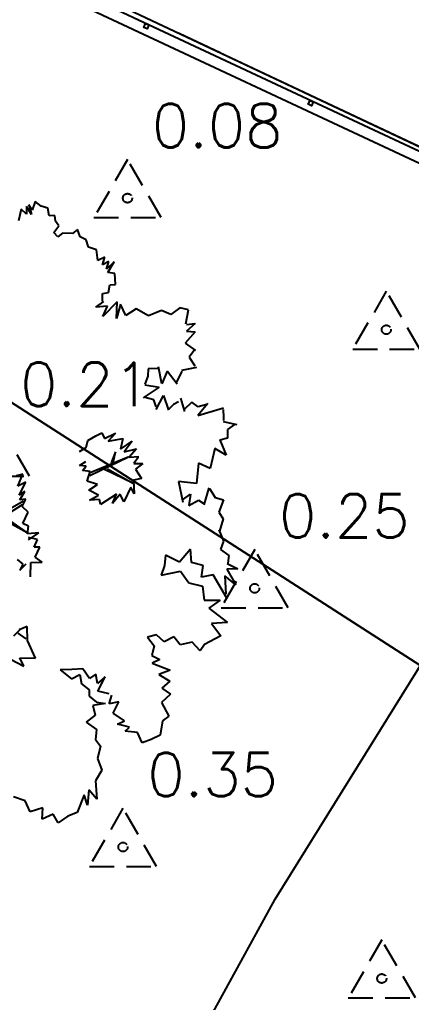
# Model space of a CAD drawing. Header units: metres. Extents: x 543100 to 543604, y 9574012 to 9574398.
# Drawn here: x 543293.74 to 543299.13, y 9574283.54 to 9574297.09 of the extents above; entities that cross this region are included whole.
import ezdxf

# ---------------------------------------------------------------- set-up
doc = ezdxf.new("R2010")
doc.units = ezdxf.units.M
doc.header["$LTSCALE"] = 0.1
doc.linetypes.add('CONTINUO', pattern=[0])
doc.linetypes.add('DASHED2', pattern=[9.525, 6.35, -3.175])
for name, color, linetype in [('C-TINN-BNDY', 110, 'Continuous'), ('C-TOPO-TEXT', 7, 'Continuous'), ('CurvasTG', 7, 'CONTINUO'), ('IMPL_CERCA', 8, 'Continuous'), ('IMPL_VEGETAÇÃO', 8, 'Continuous'), ('IMPLANTAÇÃO', 1, 'Continuous'), ('MalhaTriTG', 7, 'CONTINUO'), ('PROJ_PLATOS', 2, 'DASHED2'), ('XREF_IMPLNTACAO', 2, 'Continuous')]:
    doc.layers.add(name, color=color, linetype=linetype)
doc.layers.get('IMPLANTAÇÃO').off()
doc.styles.get("Standard").update_dxf_attribs({"font": 'simplex.shx'})

# ---------------------------------------------------------------- blocks, each defined once
blk = doc.blocks.new('ARBOL03P')
at = {"layer": 'IMPL_VEGETAÇÃO', "color": 1}
for p, q in [((-0.2843, 2.1104), (-0.2576, 2.2505)), ((-0.2576, 2.2505), (-0.2076, 2.1671)), ((-0.2076, 2.1671), (-0.1676, 2.2505)), ((-0.1676, 2.2505), (-0.0776, 2.1871)), ((0.449, 2.1704), (0.5324, 2.1971)), ((0.5324, 2.1971), (0.5791, 2.1604)), ((-0.5741, 2.086), (-0.5741, 2.1595)), ((-0.5741, 2.1595), (-0.542, 2.0998)), ((-0.542, 2.0998), (-0.4823, 2.1916)), ((-0.4823, 2.1916), (-0.5007, 2.1089)), ((-0.5007, 2.1089), (-0.4043, 2.164)), ((-0.3877, 2.1804), (-0.4743, 2.0437)), ((-0.3143, 2.0637), (-0.3577, 2.1504)), ((-0.3577, 2.1504), (-0.2843, 2.1104)), ((-0.0776, 2.1871), (-0.031, 2.1804)), ((-0.031, 2.1804), (-0.0543, 2.1137)), ((0.2757, 2.077), (0.2824, 2.1404)), ((0.2824, 2.1404), (0.3524, 2.1137)), ((0.3524, 2.1137), (0.4057, 2.1904)), ((0.4057, 2.1904), (0.449, 2.1704)), ((0.5791, 2.1604), (0.6224, 2.1204)), ((-0.631, 2.0136), (-0.621, 2.0737)), ((-0.621, 2.0737), (-0.5777, 2.0904)), ((-0.0543, 2.1137), (-0.0076, 2.057)), ((0.1657, 1.9569), (0.1557, 2.0737)), ((0.1557, 2.0737), (0.209, 2.0236)), ((0.209, 2.0236), (0.2157, 2.1004)), ((0.2157, 2.1004), (0.2757, 2.077)), ((0.6224, 2.1204), (0.5791, 2.067)), ((-0.4743, 2.0437), (-0.431, 1.987)), ((-0.3843, 2.017), (-0.3143, 2.0637)), ((-0.3643, 1.9336), (-0.3843, 2.017)), ((-0.0076, 2.057), (-0.0343, 2.0003)), ((0.5791, 2.067), (0.6057, 1.997)), ((0.9527, 1.9744), (1.0492, 2.0312)), ((1.0492, 2.0312), (1.0208, 1.9631)), ((-0.8035, 1.9436), (-0.7255, 1.9574)), ((-0.731, 1.9503), (-0.6843, 2.007)), ((-0.6843, 2.007), (-0.631, 2.0136)), ((-0.431, 1.987), (-0.4977, 1.9636)), ((-0.4977, 1.9636), (-0.481, 1.8936)), ((-0.0343, 2.0003), (0.019, 1.9636)), ((0.019, 1.9636), (0.0024, 1.9036)), ((0.1257, 1.9336), (0.1257, 1.987)), ((0.1257, 1.987), (0.1657, 1.9569)), ((0.5524, 1.9669), (0.5424, 1.8835)), ((0.5891, 1.9369), (0.5524, 1.9669)), ((0.6057, 1.997), (0.5724, 2.0103)), ((0.5724, 2.0103), (0.5891, 1.9369)), ((0.828, 1.9234), (0.879, 1.9801)), ((0.879, 1.9801), (0.9527, 1.9744)), ((1.0208, 1.9631), (1.1059, 1.9971)), ((1.1059, 1.9971), (1.0605, 1.9517)), ((1.0605, 1.9517), (1.1739, 1.9631)), ((1.1739, 1.9631), (1.2193, 1.9234)), ((-0.9045, 1.8931), (-0.8265, 1.9023)), ((-0.8265, 1.9023), (-0.8035, 1.9436)), ((-0.4043, 1.8569), (-0.3643, 1.9336)), ((0.0024, 1.9036), (0.039, 1.8602)), ((0.039, 1.8602), (0.069, 1.9202)), ((0.069, 1.9202), (0.1257, 1.9336)), ((0.7316, 1.8609), (0.7542, 1.9063)), ((0.7542, 1.9063), (0.828, 1.9234)), ((1.2193, 1.9234), (1.2817, 1.8893)), ((-0.9274, 1.7875), (-0.8953, 1.8426)), ((-0.8953, 1.8426), (-0.9045, 1.8931)), ((-0.481, 1.8936), (-0.551, 1.8502)), ((-0.551, 1.8502), (-0.451, 1.8268)), ((-0.331, 1.7635), (-0.4043, 1.8569)), ((0.5024, 1.8368), (0.449, 1.8268)), ((0.5424, 1.8835), (0.4657, 1.8835)), ((0.4657, 1.8835), (0.5024, 1.8368)), ((0.6635, 1.7645), (0.6748, 1.8382)), ((0.6748, 1.8382), (0.7316, 1.8609)), ((1.2817, 1.8893), (1.2476, 1.8382)), ((1.2476, 1.8382), (1.3044, 1.7928)), ((-1.2173, 1.7103), (-1.1519, 1.7855)), ((-1.1519, 1.7855), (-1.1585, 1.7071)), ((-0.9298, 1.7823), (-0.8253, 1.8019)), ((-0.8357, 1.76), (-0.8311, 1.8013)), ((-0.451, 1.8268), (-0.451, 1.7334)), ((0.448, 1.8099), (0.465, 1.7418)), ((0.5274, 1.7645), (0.5104, 1.8155)), ((0.5104, 1.8155), (0.5557, 1.7531)), ((0.5557, 1.7531), (0.6011, 1.7928)), ((0.6011, 1.7928), (0.6635, 1.7645)), ((1.3044, 1.7928), (1.242, 1.7645)), ((-1.3251, 1.6776), (-1.348, 1.7594)), ((-1.3405, 1.7462), (-1.2946, 1.7232)), ((-1.2946, 1.7232), (-1.2487, 1.7462)), ((-1.2487, 1.7462), (-1.2165, 1.7094)), ((-1.1585, 1.7071), (-1.0376, 1.7365)), ((-1.0376, 1.7365), (-1.0343, 1.658)), ((-0.8448, 1.7003), (-0.7806, 1.7232)), ((-0.7806, 1.7232), (-0.8357, 1.76)), ((-0.451, 1.7334), (-0.391, 1.7568)), ((-0.391, 1.7568), (-0.331, 1.7635)), ((0.465, 1.7418), (0.3686, 1.7418)), ((0.3686, 1.7418), (0.4253, 1.7191)), ((0.4253, 1.7191), (0.3799, 1.685)), ((0.516, 1.7077), (0.5274, 1.7645)), ((1.242, 1.7645), (1.2987, 1.7077)), ((-1.3909, 1.6452), (-1.3496, 1.6681)), ((-1.3496, 1.6681), (-1.3313, 1.6773)), ((-1.0343, 1.658), (-0.92, 1.7038)), ((-0.92, 1.7038), (-0.8808, 1.6024)), ((-0.8808, 1.6024), (-0.7828, 1.6809)), ((-0.7944, 1.6727), (-0.8448, 1.7003)), ((0.3799, 1.685), (0.4196, 1.6623)), ((0.4196, 1.6623), (0.3856, 1.5999)), ((0.4707, 1.6339), (0.482, 1.6907)), ((0.482, 1.6907), (0.516, 1.7077)), ((1.2987, 1.7077), (1.2533, 1.651)), ((-1.2892, 1.524), (-1.4002, 1.6417)), ((0.3856, 1.5999), (0.4196, 1.5431)), ((0.4253, 1.5999), (0.4707, 1.6339)), ((0.4707, 1.5658), (0.4253, 1.5999)), ((1.2533, 1.651), (1.2647, 1.5772)), ((-1.3806, 1.5468), (-1.2892, 1.524)), ((-1.3726, 1.5441), (-1.3359, 1.5028)), ((0.4196, 1.5431), (0.4537, 1.4807)), ((0.4537, 1.4807), (0.4707, 1.5658)), ((-1.3359, 1.5028), (-1.345, 1.4569)), ((-1.345, 1.4569), (-1.2808, 1.4339)), ((-1.3349, 1.3834), (-1.2728, 1.4422)), ((-1.5791, 1.3191), (-1.547, 1.3742)), ((-1.544, 1.3866), (-1.4852, 1.3147)), ((-1.3083, 1.3834), (-1.2808, 1.365)), ((-1.2808, 1.365), (-1.2441, 1.3513)), ((-0.8293, 1.3371), (-0.7956, 1.3946)), ((-0.7956, 1.3946), (-0.7652, 1.3574)), ((-0.7652, 1.3574), (-0.6943, 1.398)), ((-0.7543, 1.1856), (-0.7472, 1.3668)), ((-0.7472, 1.3668), (-0.7437, 1.1714)), ((-0.6943, 1.398), (-0.7213, 1.3608)), ((-0.7213, 1.3608), (-0.6233, 1.3642)), ((-0.6233, 1.3642), (-0.6537, 1.3236)), ((-1.642, 1.2591), (-1.6322, 1.3343)), ((-1.6341, 1.3283), (-1.5791, 1.3191)), ((-1.4827, 1.3191), (-1.4093, 1.3191)), ((-1.4002, 1.3278), (-1.4427, 1.2395)), ((-1.3022, 1.2853), (-1.2369, 1.3539)), ((-0.8766, 1.2696), (-0.907, 1.3202)), ((-0.9002, 1.3202), (-0.8563, 1.3135)), ((-0.8563, 1.3135), (-0.88, 1.3608)), ((-0.88, 1.3608), (-0.8293, 1.3371)), ((-0.6537, 1.3236), (-0.5828, 1.3067)), ((-0.5828, 1.3067), (-0.6436, 1.3034)), ((-0.6436, 1.3034), (-0.5457, 1.2459)), ((0.4593, 1.3161), (0.3856, 1.2253)), ((0.499, 1.231), (0.4593, 1.3161)), ((-1.7465, 1.2166), (-1.7759, 1.2591)), ((-1.7759, 1.2591), (-1.7106, 1.233)), ((-1.7106, 1.233), (-1.7302, 1.282)), ((-1.7302, 1.282), (-1.642, 1.2591)), ((-1.4427, 1.2395), (-1.361, 1.246)), ((-1.361, 1.246), (-1.4427, 1.1807)), ((-1.2075, 1.2853), (-1.3022, 1.2853)), ((-1.2211, 1.2778), (-1.2533, 1.2456)), ((-1.2533, 1.2456), (-1.2395, 1.186)), ((-0.8935, 1.229), (-0.9408, 1.2865)), ((-0.9408, 1.2865), (-0.8766, 1.2696)), ((-0.875, 1.2673), (-0.6691, 1.111)), ((-0.875, 1.2638), (-0.6869, 1.1039)), ((-0.5457, 1.2459), (-0.5693, 1.2256)), ((0.5331, 1.2764), (0.499, 1.231)), ((0.5331, 1.1856), (0.5331, 1.2764)), ((-1.7489, 1.2089), (-1.8315, 1.186)), ((-1.8315, 1.186), (-1.8177, 1.1354)), ((-1.3088, 1.1578), (-1.3349, 1.2395)), ((-1.3349, 1.2395), (-1.2336, 1.1839)), ((-0.8969, 1.202), (-0.9712, 1.2425)), ((-0.9712, 1.2425), (-0.8935, 1.229)), ((-0.961, 1.1851), (-0.8969, 1.202)), ((-0.907, 1.1141), (-0.961, 1.1851)), ((-0.804, 1.1998), (-0.8679, 1.1821)), ((-0.8679, 1.1821), (-0.7969, 1.1892)), ((-0.5389, 1.1749), (-0.5896, 1.2087)), ((-0.5896, 1.2087), (-0.5896, 1.1445)), ((-0.5693, 1.2256), (-0.5389, 1.1749)), ((0.3856, 1.2253), (0.3119, 1.1856)), ((0.3119, 1.1856), (0.3516, 1.1516)), ((0.3712, 1.1539), (0.3821, 1.2121)), ((-1.8177, 1.1354), (-1.758, 1.1033)), ((-1.4322, 1.1814), (-1.4047, 1.1308)), ((-1.4047, 1.1308), (-1.3634, 1.1492)), ((-1.3634, 1.1492), (-1.3129, 1.1538)), ((-0.9104, 1.0871), (-0.9678, 1.131)), ((-0.9678, 1.131), (-0.907, 1.1141)), ((-0.5896, 1.1445), (-0.6436, 1.1749)), ((-0.6436, 1.1749), (-0.6335, 1.1107)), ((0.3967, 1.1393), (0.3421, 1.1575)), ((-1.758, 1.1033), (-1.7535, 1.0436)), ((-0.934, 1.0567), (-0.9104, 1.0871)), ((-0.6335, 1.1107), (-0.6943, 1.1006)), ((-0.6943, 1.1006), (-0.6774, 1.0567)), ((-0.0763, 1.0905), (-0.083, 1.0398)), ((-0.0425, 1.0296), (-0.0763, 1.0905)), ((0.0352, 1.0668), (-0.0425, 1.0296)), ((-1.7535, 1.0436), (-1.6892, 0.9885)), ((-0.9002, 1.033), (-0.934, 1.0567)), ((-0.853, 1.0026), (-0.9002, 1.033)), ((-0.8124, 1.0128), (-0.853, 1.0026)), ((-0.7719, 0.9891), (-0.8124, 1.0128)), ((-0.6976, 1.0263), (-0.7348, 1.0499)), ((-0.6774, 1.0567), (-0.7111, 1.0634)), ((-0.7111, 1.0634), (-0.6976, 1.0263)), ((-0.083, 1.0398), (-0.1506, 1.0364)), ((-0.1506, 1.0364), (-0.1337, 1.006)), ((0.0284, 0.9925), (-0.0223, 1.0094)), ((-1.6892, 0.9885), (-1.6938, 0.9012)), ((-0.1573, 0.9553), (-0.2249, 0.9925)), ((-0.2249, 0.9925), (-0.1877, 0.935)), ((-0.1337, 1.006), (-0.1843, 1.0026)), ((-0.1843, 1.0026), (-0.1708, 0.9486)), ((-0.0223, 0.9486), (-0.0121, 0.9925)), ((-0.0121, 0.9925), (0.0284, 0.9925)), ((-1.6938, 0.9012), (-1.6296, 0.8645)), ((-0.1877, 0.935), (-0.2316, 0.9181)), ((-0.2316, 0.9181), (-0.2316, 0.881)), ((-0.2147, 0.77), (-0.1934, 0.9298)), ((-0.1934, 0.9298), (-0.197, 0.7593)), ((-1.6296, 0.8645), (-1.6754, 0.8048)), ((-0.3194, 0.8303), (-0.3701, 0.8303)), ((-0.3701, 0.8303), (-0.3498, 0.7999)), ((-0.3059, 0.8776), (-0.3194, 0.8303)), ((-0.2316, 0.881), (-0.3059, 0.8776)), ((-1.5883, 0.8232), (-1.68, 0.7819)), ((-1.68, 0.7819), (-1.5607, 0.7451)), ((-1.6754, 0.8048), (-1.5883, 0.8232)), ((-0.3735, 0.783), (-0.4613, 0.783)), ((-0.4613, 0.783), (-0.4174, 0.7526)), ((-0.3498, 0.7999), (-0.4072, 0.8033)), ((-0.4072, 0.8033), (-0.3735, 0.783)), ((-0.3532, 0.8233), (-0.1757, 0.706)), ((-0.3283, 0.8268), (-0.1544, 0.7238)), ((-1.7669, 0.725), (-1.8245, 0.6921)), ((-1.7505, 0.6962), (-1.7669, 0.725)), ((-1.5607, 0.7451), (-1.6296, 0.7405)), ((-1.6296, 0.7405), (-1.5928, 0.6808)), ((-0.4174, 0.7526), (-0.495, 0.7458)), ((-0.495, 0.7458), (-0.468, 0.7154)), ((-1.8122, 0.6509), (-1.8862, 0.655)), ((-1.8862, 0.655), (-1.8245, 0.6344)), ((-1.8245, 0.6921), (-1.8122, 0.6509)), ((-1.7052, 0.7085), (-1.7505, 0.6962)), ((-1.6847, 0.6797), (-1.7052, 0.7085)), ((-1.6435, 0.7003), (-1.6847, 0.6797)), ((-1.5928, 0.6808), (-1.6433, 0.7084)), ((-1.8369, 0.6015), (-1.8862, 0.5933)), ((-1.8862, 0.5933), (-1.8492, 0.5645)), ((-1.8245, 0.6344), (-1.8739, 0.6262)), ((-1.8739, 0.6262), (-1.8369, 0.6015)), ((-1.8492, 0.5645), (-1.9027, 0.5274)), ((-1.8944, 0.478), (-1.9273, 0.4451)), ((-1.9027, 0.5274), (-1.8944, 0.478)), ((-1.9273, 0.4451), (-1.9273, 0.404)), ((-1.9273, 0.404), (-1.9602, 0.371)), ((-1.9602, 0.371), (-1.9232, 0.3546)), ((-1.9232, 0.3546), (-1.8985, 0.3011)), ((-1.8985, 0.3011), (-1.8656, 0.2846)), ((-1.9273, 0.2599), (-1.9438, 0.2311)), ((-1.878, 0.2517), (-1.9273, 0.2599)), ((-1.8656, 0.2846), (-1.878, 0.2517)), ((-1.9561, 0.1817), (-1.9931, 0.1529)), ((-1.9438, 0.2311), (-1.9726, 0.2105)), ((-1.9726, 0.2105), (-1.9561, 0.1817)), ((-1.9931, 0.1529), (-1.9849, 0.1118)), ((-1.9849, 0.1118), (-1.9931, 0.0665)), ((-1.9931, 0.0665), (-1.9397, 0.0747)), ((-1.9602, 0.0418), (-1.915, 0.083)), ((-1.9397, 0.0747), (-1.9602, 0.0418)), ((-1.915, 0.083), (-1.9438, 0.0336)), ((-1.9438, 0.0336), (-1.9027, 0.0542)), ((-1.9027, 0.0542), (-1.915, 0.013)), ((-1.915, 0.013), (-1.8451, 0.0295))]:
    blk.add_line(p, q, dxfattribs=at)
blk = doc.blocks.new('CERCA')
at = {"layer": 'IMPL_CERCA', "color": 3}
blk.add_lwpolyline([(-0.025, 0), (0.025, 0), (0.025, -0.06), (-0.025, -0.06)], close=True, dxfattribs=at)
blk = doc.blocks.new('A$C00972E22')
at = {"layer": 'CurvasTG', "color": 1, "linetype": 'CONTINUO', "elevation": 30, "flags": 128}
blk.add_lwpolyline([(117.65, 142.501), (117.198, 143.17), (115.755, 145.959), (113.783, 149.378), (111.438, 152.707), (108.95, 155.421), (106.872, 157.762), (105.829, 160.166), (106.189, 162.979), (107.264, 166.181), (108.103, 169.664), (107.972, 173.369), (106.994, 177.433), (105.507, 182.045), (103.732, 187.189), (101.421, 192.039), (98.208, 195.565), (93.935, 197.054), (89.271, 197.055), (85.096, 196.434), (82.078, 195.936), (80.049, 195.814), (78.634, 196.199), (77.527, 197.15), (76.715, 198.423), (76.258, 199.701), (76.188, 200.735), (76.433, 201.549), (76.897, 202.236), (77.598, 202.855), (79.027, 203.344), (81.789, 203.605), (86.172, 203.584), (91.187, 203.384), (95.526, 203.149), (98.285, 203.016), (100.175, 203.091), (102.31, 203.473), (105.437, 204.274), (108.823, 205.66), (111.369, 207.81), (112.337, 210.818), (112.447, 214.437), (112.782, 218.339), (114.173, 222.18), (116.428, 225.575), (119.106, 228.129), (121.863, 229.612), (124.758, 230.466), (127.952, 231.303), (131.477, 232.562), (134.855, 234.003), (137.478, 235.215), (138.915, 235.89), (139.445, 236.139), (139.521, 236.175)], dxfattribs=at)
at = {"layer": 'IMPL_CERCA'}
for p, q in [((129.942, 225.19), (35.456, 222.107)), ((129.798, 225.036), (35.606, 221.961))]:
    blk.add_line(p, q, dxfattribs=at)
at = {"layer": 'IMPL_CERCA', "rotation": 1.869235802743094}
for p in [(105.409, 224.39), (107.908, 224.471)]:
    blk.add_blockref('CERCA', p, dxfattribs=at)
at = {"layer": 'IMPL_VEGETAÇÃO', "xscale": 2.286791147988358, "yscale": 2.286791147988358, "zscale": 2.286791147988358, "rotation": 270.0000000000018}
blk.add_blockref('ARBOL03P', (104.988, 216.95), dxfattribs=at)
blk = doc.blocks.new('Base_Implantacao')
at = {"layer": 'IMPLANTAÇÃO', "rotation": 333.0393706475627}
blk.add_blockref('A$C00972E22', (543099.81, 9574144.816), dxfattribs=at)
at = {"layer": 'MalhaTriTG', "color": 132}
mesh = blk.add_polyface(dxfattribs=at)
corners = [(543270.435, 9574261.497, 30.138), (543277.509, 9574234.871, 29.901), (543286.193, 9574252.186, 29.755), (543280.398, 9574278.781, 29.983), (543289.088, 9574294.733, 30.178), (543296.872, 9574272.278, 29.953), (543260.488, 9574287.844, 29.96), (543271.924, 9574304.366, 30.172), (543303.447, 9574285.488, 29.878), (543336.058, 9574334.73, 30.461), (543279.99, 9574308.59, 30.798), (543254.233, 9574321.821, 30.714), (543299.762, 9574345.72, 30.532), (543267.489, 9574362.43, 30.657), (543351.719, 9574309.19, 30.291), (543350.095, 9574319.461, 30.113), (543307.363, 9574349.629, 30.604), (543357.825, 9574312.83, 30.206), (543337.133, 9574336.573, 30.477), (543307.771, 9574351.726, 30.631), (543276.872, 9574367.935, 30.831), (543357.686, 9574325.98, 30.362), (543276.126, 9574365.882, 30.792), (543257.017, 9574378.285, 30.88), (543390.416, 9574309.114, 30.68), (543366.894, 9574308.02, 30.237), (543367.47, 9574300.642, 30.159), (543361.131, 9574324.139, 30.293), (543358.853, 9574322.863, 30.332), (543360.991, 9574321.906, 30.245), (543361.751, 9574323.487, 30.307), (543361.151, 9574324.144, 30.285), (543361.697, 9574322.484, 30.274)]
mesh.append_faces([[corners[k] for k in face] for face in [(0, 1, 2), (0, 2, 3), (4, 3, 5), (5, 3, 2), (6, 3, 7), (4, 5, 8), (8, 9, 4), (3, 6, 0), (4, 7, 3), (7, 4, 10), (11, 7, 10), (12, 11, 10), (12, 13, 11), (4, 12, 10), (9, 14, 15), (9, 16, 12), (15, 14, 17), (9, 15, 18), (16, 18, 19), (18, 16, 9), (19, 18, 20), (16, 19, 12), (15, 21, 18), (4, 9, 12), (9, 8, 14), (20, 12, 19), (13, 22, 20), (22, 13, 12), (20, 22, 12), (23, 20, 24), (20, 18, 21), (25, 17, 14), (8, 26, 14), (27, 28, 29), (28, 17, 29), (30, 27, 29), (21, 27, 31), (27, 21, 28), (30, 31, 27), (30, 29, 32), (21, 15, 28), (24, 20, 21), (28, 15, 17)]], dxfattribs={"color": 132})
blk = doc.blocks.new('STA')
blk.add_lwpolyline([(0, 1), (-0.866, -0.5), (0.866, -0.5)], close=True)
blk.add_circle((0, 0), 0.118)

msp = doc.modelspace()

# ---------------------------------------------------------------- linework, layer by layer
at = {"layer": 'C-TINN-BNDY', "color": 110, "linetype": 'Continuous', "lineweight": -3}
for points in [[(543173.394, 9574195.975, 31.05), (543164.154, 9574205.609, 31.55), (543171.32, 9574219.703, 31.38), (543181.41, 9574239.043, 31.32), (543195.415, 9574266.162, 31.2), (543201.92, 9574278.855, 31.05), (543226.291, 9574326.206, 30.93), (543232.197, 9574326.995, 30.6), (543317.726, 9574286.616, 30), (543317.458, 9574286.033, 30), (543308.602, 9574272.954, 30.49), (543262.268, 9574164.284, 30.8), (543256.744, 9574152.958, 30.8), (543241.961, 9574120.557, 30.8), (543229.553, 9574136.48, 30.5), (543208.805, 9574161.625, 30.7), (543197.061, 9574173.702, 30.7)], [(543173.394, 9574195.975, 31.05), (543164.154, 9574205.609, 31.55), (543171.32, 9574219.703, 31.38), (543181.41, 9574239.043, 31.32), (543195.415, 9574266.162, 31.2), (543201.92, 9574278.855, 31.05), (543226.291, 9574326.206, 30.93), (543232.197, 9574326.995, 30.6), (543317.726, 9574286.616, 30), (543317.458, 9574286.033, 30), (543308.602, 9574272.954, 30.49), (543262.268, 9574164.284, 30.8), (543256.744, 9574152.958, 30.8), (543241.961, 9574120.557, 30.8), (543229.553, 9574136.48, 30.5), (543208.805, 9574161.625, 30.7), (543197.061, 9574173.702, 30.7)], [(543264.393, 9574311.795, -0.028), (543275.811, 9574306.404, -0.18), (543283.947, 9574302.563, -0.291), (543303.534, 9574293.316, 0.075), (543305.017, 9574292.616, 0.089), (543305.616, 9574292.333, 0.097), (543307.53, 9574291.43, 0.11), (543308.935, 9574290.766, 0.11), (543310.282, 9574290.13, 0.105), (543311.628, 9574289.495, 0.099), (543312.803, 9574288.94, 0.096), (543316.021, 9574287.421, 0.024), (543317.726, 9574286.616, 0.013), (543317.666, 9574286.485, 0.014), (543317.458, 9574286.033, 0.015), (543315.598, 9574283.286, 0.124), (543315.348, 9574282.917, 0.138), (543308.602, 9574272.954, 0.601), (543307.968, 9574271.466, 0.621), (543300.785, 9574254.621, 0.717), (543294.606, 9574240.127, 0.629), (543288.159, 9574225.008, 0.59), (543269.797, 9574181.944, 0.177)], [(543264.393, 9574311.795, -0.028), (543275.811, 9574306.404, -0.18), (543283.947, 9574302.563, -0.291), (543303.534, 9574293.316, 0.075), (543305.017, 9574292.616, 0.089), (543305.616, 9574292.333, 0.097), (543307.53, 9574291.43, 0.11), (543308.935, 9574290.766, 0.11), (543310.282, 9574290.13, 0.105), (543311.628, 9574289.495, 0.099), (543312.803, 9574288.94, 0.096), (543316.021, 9574287.421, 0.024), (543317.726, 9574286.616, 0.013), (543317.666, 9574286.485, 0.014), (543317.458, 9574286.033, 0.015), (543315.598, 9574283.286, 0.124), (543315.348, 9574282.917, 0.138), (543308.602, 9574272.954, 0.601), (543307.968, 9574271.466, 0.621), (543300.785, 9574254.621, 0.717), (543294.606, 9574240.127, 0.629), (543288.159, 9574225.008, 0.59), (543269.797, 9574181.944, 0.177)]]:
    msp.add_polyline3d(points, dxfattribs=at)
at = {"layer": 'CurvasTG', "color": 2, "linetype": 'CONTINUO', "elevation": 30, "flags": 128}
msp.add_lwpolyline([(543269.28, 9574218.49), (543269.18, 9574219.291), (543269.159, 9574222.431), (543268.952, 9574226.372), (543268.37, 9574230.403), (543267.384, 9574233.95), (543266.592, 9574236.979), (543266.753, 9574239.594), (543268.349, 9574241.938), (543270.759, 9574244.305), (543273.086, 9574247.029), (543274.649, 9574250.39), (543275.62, 9574254.457), (543276.385, 9574259.241), (543277.136, 9574264.631), (543277.275, 9574270.002), (543276.01, 9574274.601), (543272.875, 9574277.866), (543268.719, 9574279.981), (543264.716, 9574281.321), (543261.8, 9574282.245), (543259.937, 9574283.056), (543258.85, 9574284.041), (543258.294, 9574285.39), (543258.148, 9574286.893), (543258.32, 9574288.239), (543258.726, 9574289.193), (543259.314, 9574289.808), (543260.039, 9574290.209), (543260.945, 9574290.443), (543262.44, 9574290.231), (543265.02, 9574289.211), (543268.917, 9574287.205), (543273.296, 9574284.753), (543277.057, 9574282.577), (543279.456, 9574281.207), (543281.174, 9574280.417), (543283.251, 9574279.79), (543286.401, 9574279.086), (543290.048, 9574278.787), (543293.291, 9574279.549), (543295.518, 9574281.791), (543297.257, 9574284.967), (543299.325, 9574288.292), (543302.305, 9574291.085), (543305.855, 9574293.089), (543309.4, 9574294.151), (543312.529, 9574294.223), (543315.497, 9574293.672), (543318.723, 9574292.97), (543322.437, 9574292.494), (543326.1, 9574292.247), (543328.987, 9574292.138), (543330.575, 9574292.088), (543331.16, 9574292.07), (543331.243, 9574292.067)], dxfattribs=at)
msp.add_lwpolyline([(543269.28, 9574218.49), (543269.18, 9574219.291), (543269.159, 9574222.431), (543268.952, 9574226.372), (543268.37, 9574230.403), (543267.384, 9574233.95), (543266.592, 9574236.979), (543266.753, 9574239.594), (543268.349, 9574241.938), (543270.759, 9574244.305), (543273.086, 9574247.029), (543274.649, 9574250.39), (543275.62, 9574254.457), (543276.385, 9574259.241), (543277.136, 9574264.631), (543277.275, 9574270.002), (543276.01, 9574274.601), (543272.875, 9574277.866), (543268.719, 9574279.981), (543264.716, 9574281.321), (543261.8, 9574282.245), (543259.937, 9574283.056), (543258.85, 9574284.041), (543258.294, 9574285.39), (543258.148, 9574286.893), (543258.32, 9574288.239), (543258.726, 9574289.193), (543259.314, 9574289.808), (543260.039, 9574290.209), (543260.945, 9574290.443), (543262.44, 9574290.231), (543265.02, 9574289.211), (543268.917, 9574287.205), (543273.296, 9574284.753), (543277.057, 9574282.577), (543279.456, 9574281.207), (543281.174, 9574280.417), (543283.251, 9574279.79), (543286.401, 9574279.086), (543290.048, 9574278.787), (543293.291, 9574279.549), (543295.518, 9574281.791), (543297.257, 9574284.967), (543299.325, 9574288.292), (543302.305, 9574291.085), (543305.855, 9574293.089), (543309.4, 9574294.151), (543312.529, 9574294.223), (543315.497, 9574293.672), (543318.723, 9574292.97), (543322.437, 9574292.494), (543326.1, 9574292.247), (543328.987, 9574292.138), (543330.575, 9574292.088), (543331.16, 9574292.07), (543331.243, 9574292.067)], dxfattribs=at)
msp.add_lwpolyline([(543269.28, 9574218.49), (543269.18, 9574219.291), (543269.159, 9574222.431), (543268.952, 9574226.372), (543268.37, 9574230.403), (543267.384, 9574233.95), (543266.592, 9574236.979), (543266.753, 9574239.594), (543268.349, 9574241.938), (543270.759, 9574244.305), (543273.086, 9574247.029), (543274.649, 9574250.39), (543275.62, 9574254.457), (543276.385, 9574259.241), (543277.136, 9574264.631), (543277.275, 9574270.002), (543276.01, 9574274.601), (543272.875, 9574277.866), (543268.719, 9574279.981), (543264.716, 9574281.321), (543261.8, 9574282.245), (543259.937, 9574283.056), (543258.85, 9574284.041), (543258.294, 9574285.39), (543258.148, 9574286.893), (543258.32, 9574288.239), (543258.726, 9574289.193), (543259.314, 9574289.808), (543260.039, 9574290.209), (543260.945, 9574290.443), (543262.44, 9574290.231), (543265.02, 9574289.211), (543268.917, 9574287.205), (543273.296, 9574284.753), (543277.057, 9574282.577), (543279.456, 9574281.207), (543281.174, 9574280.417), (543283.251, 9574279.79), (543286.401, 9574279.086), (543290.048, 9574278.787), (543293.291, 9574279.549), (543295.518, 9574281.791), (543297.257, 9574284.967), (543299.325, 9574288.292), (543302.305, 9574291.085), (543305.855, 9574293.089), (543309.4, 9574294.151), (543312.529, 9574294.223), (543315.497, 9574293.672), (543318.723, 9574292.97), (543322.437, 9574292.494), (543326.1, 9574292.247), (543328.987, 9574292.138), (543330.575, 9574292.088), (543331.16, 9574292.07), (543331.243, 9574292.067)], dxfattribs=at)
at = {"layer": 'PROJ_PLATOS'}
msp.add_line((543232.197, 9574326.995, 30.6), (543317.726, 9574286.616, 30), dxfattribs=at)

# ---------------------------------------------------------------- block references
at = {"layer": 'PROJ_PLATOS', "color": 2, "linetype": 'Continuous', "lineweight": -3, "xscale": 0.5333333333333333, "yscale": 0.5333333333333333, "zscale": 0.5333333333333333}
for p in [(543295.224, 9574294.63, 0.076), (543298.789, 9574292.816, 0.127), (543293.41, 9574291.064, 0.212), (543296.976, 9574289.251, 0.248), (543295.162, 9574285.685, 0.351), (543298.727, 9574283.872, 0.404)]:
    msp.add_blockref('STA', p, dxfattribs=at)
at = {"layer": 'XREF_IMPLNTACAO'}
msp.add_blockref('Base_Implantacao', (0, 0), dxfattribs=at)

# ---------------------------------------------------------------- texts
at = {"layer": 'C-TOPO-TEXT', "color": 7, "linetype": 'Continuous', "lineweight": -3, "char_height": 0.6, "attachment_point": 4}
for s, insert in [('0.08', (543295.559, 9574295.63)), ('0.21', (543293.745, 9574292.064)), ('0.25', (543297.311, 9574290.251)), ('0.35', (543295.497, 9574286.685))]:
    msp.add_mtext(s, dxfattribs=dict(at, insert=insert))

# ---------------------------------------------------------------- meshes
at = {"layer": 'MalhaTriTG', "color": 132}
mesh = msp.add_polyface(dxfattribs=at)
corners = [(543270.435, 9574261.497, 30.138), (543277.509, 9574234.871, 29.901), (543286.193, 9574252.186, 29.755), (543280.398, 9574278.781, 29.983), (543289.088, 9574294.733, 30.178), (543296.872, 9574272.278, 29.953), (543260.488, 9574287.844, 29.96), (543271.924, 9574304.366, 30.172), (543303.447, 9574285.488, 29.878), (543336.058, 9574334.73, 30.461), (543279.99, 9574308.59, 30.798), (543254.233, 9574321.821, 30.714), (543299.762, 9574345.72, 30.532), (543267.489, 9574362.43, 30.657), (543351.719, 9574309.19, 30.291), (543350.095, 9574319.461, 30.113), (543307.363, 9574349.629, 30.604), (543357.825, 9574312.83, 30.206), (543337.133, 9574336.573, 30.477), (543307.771, 9574351.726, 30.631), (543276.872, 9574367.935, 30.831), (543357.686, 9574325.98, 30.362), (543276.126, 9574365.882, 30.792), (543257.017, 9574378.285, 30.88), (543390.416, 9574309.114, 30.68), (543366.894, 9574308.02, 30.237), (543367.47, 9574300.642, 30.159), (543361.131, 9574324.139, 30.293), (543358.853, 9574322.863, 30.332), (543360.991, 9574321.906, 30.245), (543361.751, 9574323.487, 30.307), (543361.151, 9574324.144, 30.285), (543361.697, 9574322.484, 30.274)]
mesh.append_faces([[corners[k] for k in face] for face in [(0, 1, 2), (0, 2, 3), (4, 3, 5), (5, 3, 2), (6, 3, 7), (4, 5, 8), (8, 9, 4), (3, 6, 0), (4, 7, 3), (7, 4, 10), (11, 7, 10), (12, 11, 10), (12, 13, 11), (4, 12, 10), (9, 14, 15), (9, 16, 12), (15, 14, 17), (9, 15, 18), (16, 18, 19), (18, 16, 9), (19, 18, 20), (16, 19, 12), (15, 21, 18), (4, 9, 12), (9, 8, 14), (20, 12, 19), (13, 22, 20), (22, 13, 12), (20, 22, 12), (23, 20, 24), (20, 18, 21), (25, 17, 14), (8, 26, 14), (27, 28, 29), (28, 17, 29), (30, 27, 29), (21, 27, 31), (27, 21, 28), (30, 31, 27), (30, 29, 32), (21, 15, 28), (24, 20, 21), (28, 15, 17)]], dxfattribs={"color": 132})

doc.saveas('drawing.dxf')
